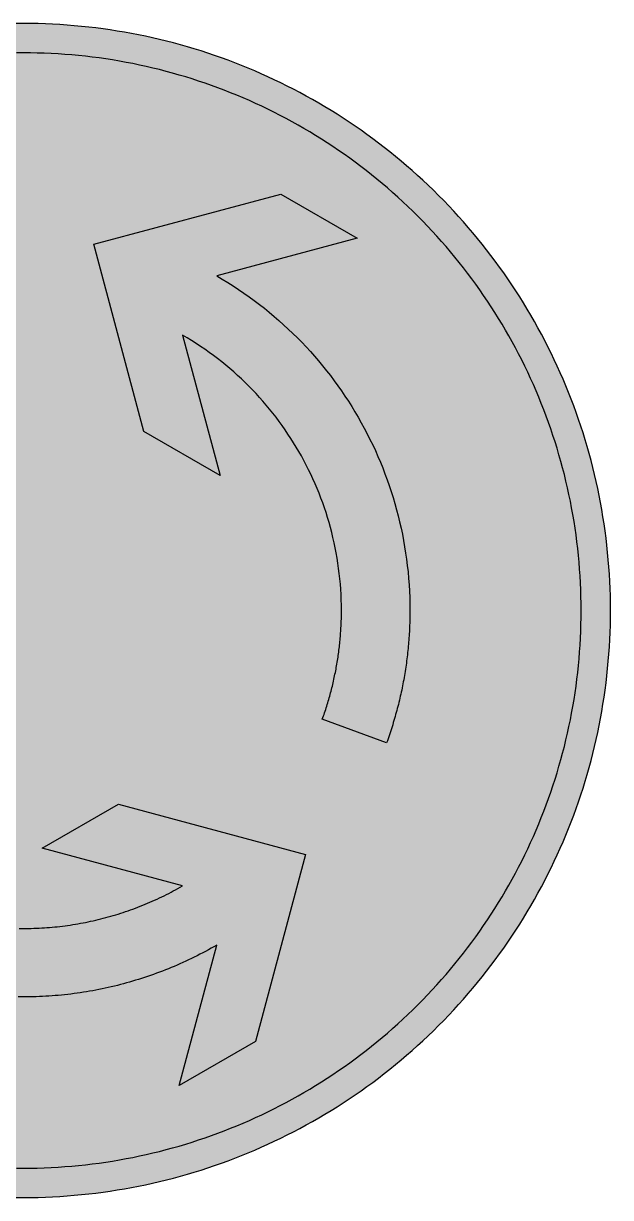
# Model space of a CAD drawing. Header units: millimetres. Extents: x 0 to 212, y 0 to 212.
# Drawn here: x 105.9 to 211.7, y 0.1 to 211.7 of the extents above; entities that cross this region are included whole.
import ezdxf

# ---------------------------------------------------------------- set-up
doc = ezdxf.new("R2010")
doc.units = ezdxf.units.MM

msp = doc.modelspace()

# ---------------------------------------------------------------- hatches: boundary and pattern name
for color, points in [(254, [(211.7189, 105.8869), (211.709, 107.2007), (211.6861, 108.5139), (211.6455, 109.8245), (211.5871, 111.1326), (211.5134, 112.4407), (211.4245, 113.7437), (211.3204, 115.0468), (211.201, 116.3447), (211.0638, 117.6426), (210.9114, 118.9355), (210.7413, 120.2258), (210.5584, 121.5136), (210.3577, 122.7988), (210.1418, 124.079), (209.9107, 125.3566), (209.6643, 126.6292), (209.4027, 127.8992), (209.1258, 129.1641), (208.8337, 130.4239), (208.5264, 131.6812), (208.2038, 132.936), (207.866, 134.1831), (207.5104, 135.4277), (207.1421, 136.6647), (206.7611, 137.8991), (206.3623, 139.1285), (205.9483, 140.3502), (205.5216, 141.5694), (205.0771, 142.781), (204.6199, 143.9901), (204.1474, 145.1915), (203.6623, 146.3853), (203.1619, 147.574), (202.6463, 148.7576), (202.1154, 149.9362), (201.5693, 151.1046), (201.0105, 152.2705), (200.439, 153.4262), (199.8523, 154.5768), (199.2503, 155.7198), (198.6356, 156.8577), (198.0057, 157.9855), (197.3605, 159.1081), (196.7052, 160.2232), (196.0321, 161.3281), (195.3489, 162.4279), (194.6504, 163.5176), (193.9366, 164.6022), (193.2102, 165.6766), (192.471, 166.7434), (191.7167, 167.8), (190.9521, 168.849), (190.1698, 169.8904), (189.3773, 170.9217), (188.5696, 171.9428), (187.7517, 172.9562), (186.9161, 173.9621), (186.0702, 174.9552), (185.2117, 175.9407), (184.338, 176.9161), (183.454, 177.8838), (182.5549, 178.8389), (181.643, 179.7837), (180.721, 180.7185), (179.7837, 181.643), (178.8389, 182.5549), (177.8838, 183.454), (176.9161, 184.338), (175.9407, 185.2117), (174.9552, 186.0702), (173.9621, 186.9161), (172.9562, 187.7492), (171.9428, 188.5696), (170.9217, 189.3773), (169.8904, 190.1698), (168.849, 190.9496), (167.8, 191.7167), (166.7408, 192.471), (165.6766, 193.2102), (164.6022, 193.9366), (163.5176, 194.6504), (162.4279, 195.3489), (161.3281, 196.0321), (160.2232, 196.7052), (159.1081, 197.3631), (157.9855, 198.0057), (156.8577, 198.6356), (155.7198, 199.2503), (154.5768, 199.8523), (153.4262, 200.439), (152.2705, 201.0131), (151.1046, 201.5719), (149.9362, 202.1154), (148.7576, 202.6463), (147.574, 203.1619), (146.3853, 203.6623), (145.1889, 204.15), (143.9875, 204.6199), (142.781, 205.0796), (141.5694, 205.5216), (140.3502, 205.9483), (139.1285, 206.3623), (137.8991, 206.7611), (136.6647, 207.1446), (135.4252, 207.5129), (134.1831, 207.866), (132.9334, 208.2038), (131.6812, 208.5264), (130.4239, 208.8337), (129.1641, 209.1284), (127.8966, 209.4052), (126.6292, 209.6668), (125.3541, 209.9132), (124.0765, 210.1444), (122.7963, 210.3603), (121.5136, 210.5584), (120.2258, 210.7438), (118.9355, 210.9114), (117.6401, 211.0638), (116.3447, 211.201), (115.0468, 211.3229), (113.7437, 211.4271), (112.4382, 211.516), (111.1326, 211.5896), (109.8245, 211.6455), (108.5113, 211.6861), (107.1982, 211.7115), (105.885, 211.7192), (104.5693, 211.7115), (103.2561, 211.6861), (101.9454, 211.6455), (100.6373, 211.5896), (99.3292, 211.516), (98.0262, 211.4271), (96.7232, 211.3229), (95.4253, 211.201), (94.1273, 211.0638), (92.8345, 210.9114), (91.5441, 210.7438), (90.2564, 210.5584), (88.9711, 210.3603), (87.691, 210.1444), (86.4133, 209.9132), (85.1408, 209.6668), (83.8708, 209.4052), (82.6059, 209.1284), (81.346, 208.8337), (80.0887, 208.5264), (78.834, 208.2038), (77.5868, 207.866), (76.3422, 207.5129), (75.1053, 207.1446), (73.8708, 206.7611), (72.6415, 206.3623), (71.4197, 205.9483), (70.2005, 205.5216), (68.9889, 205.0796), (67.7799, 204.6199), (66.5785, 204.15), (65.3847, 203.6623), (64.196, 203.1619), (63.0123, 202.6463), (61.8338, 202.1154), (60.6628, 201.5719), (59.4995, 201.0131), (58.3438, 200.439), (57.1932, 199.8523), (56.0502, 199.2503), (54.9123, 198.6356), (53.7845, 198.0057), (52.6618, 197.3631), (51.5468, 196.7052), (50.4419, 196.0321), (49.342, 195.3489), (48.2524, 194.6504), (47.1678, 193.9366), (46.0934, 193.2102), (45.0266, 192.471), (43.9699, 191.7167), (42.9209, 190.9496), (41.8795, 190.1698), (40.8483, 189.3773), (39.8272, 188.5696), (38.8137, 187.7492), (37.8079, 186.9161), (36.8148, 186.0702), (35.8292, 185.2117), (34.8539, 184.338), (33.8861, 183.454), (32.9311, 182.5549), (31.9862, 181.643), (31.049, 180.7185), (30.1269, 179.7837), (29.2151, 178.8389), (28.3159, 177.8838), (27.432, 176.9161), (26.5582, 175.9407), (25.6997, 174.9552), (24.8539, 173.9621), (24.0208, 172.9562), (23.2004, 171.9428), (22.3926, 170.9217), (21.6002, 169.8904), (20.8204, 168.849), (20.0533, 167.8), (19.2989, 166.7434), (18.5598, 165.6766), (17.8333, 164.6022), (17.1196, 163.5176), (16.4211, 162.4279), (15.7378, 161.3281), (15.0647, 160.2232), (14.4069, 159.1081), (13.7643, 157.9855), (13.1343, 156.8577), (12.5197, 155.7198), (11.9177, 154.5768), (11.3309, 153.4262), (10.7569, 152.2705), (10.1981, 151.1046), (9.6545, 149.9362), (9.1237, 148.7576), (8.6081, 147.574), (8.1077, 146.3853), (7.62, 145.1915), (7.1501, 143.9901), (6.6904, 142.781), (6.2484, 141.5694), (5.8217, 140.3502), (5.4077, 139.1285), (5.0089, 137.8991), (4.6253, 136.6647), (4.257, 135.4277), (3.904, 134.1831), (3.5662, 132.936), (3.2436, 131.6812), (2.9362, 130.4239), (2.6416, 129.1641), (2.3647, 127.8992), (2.1031, 126.6292), (1.8567, 125.3566), (1.6256, 124.079), (1.4097, 122.7988), (1.2116, 121.5136), (1.0262, 120.2258), (0.8585, 118.9355), (0.7061, 117.6426), (0.569, 116.3447), (0.447, 115.0468), (0.3429, 113.7437), (0.254, 112.4407), (0.1803, 111.1326), (0.1245, 109.8245), (0.0838, 108.5139), (0.0584, 107.2007), (0.0508, 105.885), (0.0584, 104.5718), (0.0838, 103.2586), (0.1245, 101.9454), (0.1803, 100.6373), (0.254, 99.3318), (0.3429, 98.0262), (0.447, 96.7232), (0.569, 95.4253), (0.7061, 94.1299), (0.8585, 92.8345), (1.0262, 91.5441), (1.2116, 90.2564), (1.4097, 88.9737), (1.6256, 87.6935), (1.8567, 86.4159), (2.1031, 85.1408), (2.3647, 83.8733), (2.6416, 82.6059), (2.9362, 81.346), (3.2436, 80.0887), (3.5662, 78.8365), (3.904, 77.5868), (4.257, 76.3448), (4.6253, 75.1053), (5.0089, 73.8708), (5.4077, 72.6415), (5.8217, 71.4197), (6.2484, 70.2005), (6.6904, 68.9889), (7.1501, 67.7824), (7.62, 66.581), (8.1077, 65.3847), (8.6081, 64.196), (9.1237, 63.0123), (9.6545, 61.8338), (10.1981, 60.6654), (10.7569, 59.4995), (11.3309, 58.3438), (11.9177, 57.1932), (12.5197, 56.0502), (13.1343, 54.9123), (13.7643, 53.7845), (14.4069, 52.6618), (15.0647, 51.5468), (15.7378, 50.4419), (16.4211, 49.342), (17.1196, 48.2524), (17.8333, 47.1678), (18.5598, 46.0934), (19.2989, 45.0291), (20.0533, 43.9699), (20.8204, 42.9209), (21.6002, 41.8795), (22.3926, 40.8483), (23.2004, 39.8272), (24.0208, 38.8137), (24.8539, 37.8079), (25.6997, 36.8148), (26.5582, 35.8292), (27.432, 34.8539), (28.3159, 33.8861), (29.2151, 32.9311), (30.1269, 31.9862), (31.049, 31.049), (31.9862, 30.1269), (32.9311, 29.2151), (33.8861, 28.3159), (34.8539, 27.432), (35.8292, 26.5582), (36.8148, 25.6997), (37.8079, 24.8539), (38.8137, 24.0182), (39.8272, 23.2004), (40.8483, 22.3926), (41.8795, 21.6002), (42.9209, 20.8178), (43.9699, 20.0533), (45.0266, 19.2989), (46.0934, 18.5598), (47.1678, 17.8333), (48.2524, 17.1196), (49.342, 16.4211), (50.4419, 15.7378), (51.5468, 15.0647), (52.6618, 14.4094), (53.7845, 13.7643), (54.9123, 13.1343), (56.0502, 12.5197), (57.1932, 11.9177), (58.3438, 11.3309), (59.4995, 10.7594), (60.6628, 10.2006), (61.8338, 9.6545), (63.0123, 9.1237), (64.196, 8.6081), (65.3847, 8.1077), (66.5785, 7.6225), (67.7799, 7.1501), (68.9889, 6.6929), (70.2005, 6.2484), (71.4197, 5.8217), (72.6415, 5.4077), (73.8708, 5.0089), (75.1053, 4.6279), (76.3422, 4.2596), (77.5868, 3.904), (78.834, 3.5662), (80.0887, 3.2436), (81.346, 2.9362), (82.6059, 2.6441), (83.8708, 2.3673), (85.1408, 2.1057), (86.4133, 1.8593), (87.691, 1.6281), (88.9711, 1.4122), (90.2564, 1.2116), (91.5441, 1.0287), (92.8345, 0.8585), (94.1273, 0.7061), (95.4253, 0.569), (96.7232, 0.4496), (98.0262, 0.3454), (99.3292, 0.2565), (100.6373, 0.1829), (101.9454, 0.1245), (103.2561, 0.0838), (104.5693, 0.061), (105.885, 0.0533), (107.1982, 0.061), (108.5113, 0.0838), (109.8245, 0.1245), (111.1326, 0.1829), (112.4382, 0.2565), (113.7437, 0.3454), (115.0468, 0.4496), (116.3447, 0.569), (117.6401, 0.7061), (118.9355, 0.8585), (120.2258, 1.0287), (121.5136, 1.2116), (122.7963, 1.4122), (124.0765, 1.6281), (125.3541, 1.8593), (126.6292, 2.1057), (127.8966, 2.3673), (129.1641, 2.6441), (130.4239, 2.9362), (131.6812, 3.2436), (132.9334, 3.5662), (134.1831, 3.904), (135.4252, 4.2596), (136.6647, 4.6279), (137.8991, 5.0089), (139.1285, 5.4077), (140.3502, 5.8217), (141.5694, 6.2484), (142.781, 6.6929), (143.9875, 7.1501), (145.1889, 7.6225), (146.3853, 8.1077), (147.574, 8.6081), (148.7576, 9.1237), (149.9362, 9.6545), (151.1046, 10.2006), (152.2705, 10.7594), (153.4262, 11.3309), (154.5768, 11.9177), (155.7198, 12.5197), (156.8577, 13.1343), (157.9855, 13.7643), (159.1081, 14.4094), (160.2232, 15.0647), (161.3281, 15.7378), (162.4279, 16.4211), (163.5176, 17.1196), (164.6022, 17.8333), (165.6766, 18.5598), (166.7408, 19.2989), (167.8, 20.0533), (168.849, 20.8178), (169.8904, 21.6002), (170.9217, 22.3926), (171.9428, 23.2004), (172.9562, 24.0182), (173.9621, 24.8539), (174.9552, 25.6997), (175.9407, 26.5582), (176.9161, 27.432), (177.8838, 28.3159), (178.8389, 29.2151), (179.7837, 30.1269), (180.721, 31.049), (181.643, 31.9862), (182.5549, 32.9311), (183.454, 33.8861), (184.338, 34.8539), (185.2117, 35.8292), (186.0702, 36.8148), (186.9161, 37.8079), (187.7517, 38.8137), (188.5696, 39.8272), (189.3773, 40.8483), (190.1698, 41.8795), (190.9521, 42.9209), (191.7167, 43.9699), (192.471, 45.0291), (193.2102, 46.0934), (193.9366, 47.1678), (194.6504, 48.2524), (195.3489, 49.342), (196.0321, 50.4419), (196.7052, 51.5468), (197.3605, 52.6618), (198.0057, 53.7845), (198.6356, 54.9123), (199.2503, 56.0502), (199.8523, 57.1932), (200.439, 58.3438), (201.0105, 59.4995), (201.5693, 60.6654), (202.1154, 61.8338), (202.6463, 63.0123), (203.1619, 64.196), (203.6623, 65.3847), (204.1474, 66.581), (204.6199, 67.7824), (205.0771, 68.9889), (205.5216, 70.2005), (205.9483, 71.4197), (206.3623, 72.6415), (206.7611, 73.8708), (207.1421, 75.1053), (207.5104, 76.3448), (207.866, 77.5868), (208.2038, 78.8365), (208.5264, 80.0887), (208.8337, 81.346), (209.1258, 82.6059), (209.4027, 83.8733), (209.6643, 85.1408), (209.9107, 86.4159), (210.1418, 87.6935), (210.3577, 88.9737), (210.5584, 90.2564), (210.7413, 91.5441), (210.9114, 92.8345), (211.0638, 94.1299), (211.201, 95.4253), (211.3204, 96.7232), (211.4245, 98.0262), (211.5134, 99.3318), (211.5871, 100.6373), (211.6455, 101.9454), (211.6861, 103.2586), (211.709, 104.5718), (211.7166, 105.885)]), (144, [(206.4272, 105.8869), (206.4182, 107.1347), (206.3953, 108.3818), (206.3572, 109.6264), (206.3013, 110.871), (206.2328, 112.1131), (206.1489, 113.3526), (206.0499, 114.5896), (205.933, 115.824), (205.8035, 117.0534), (205.6587, 118.2827), (205.4987, 119.5095), (205.3234, 120.7313), (205.1355, 121.953), (204.9297, 123.1697), (204.7113, 124.3813), (204.4776, 125.5928), (204.2287, 126.7968), (203.9645, 128.0008), (203.6877, 129.1971), (203.393, 130.3934), (203.0882, 131.5822), (202.7657, 132.7683), (202.4304, 133.9494), (202.0799, 135.1255), (201.7166, 136.2989), (201.3382, 137.4648), (200.9445, 138.6281), (200.5381, 139.7864), (200.119, 140.937), (199.6846, 142.0851), (199.2351, 143.2255), (198.7728, 144.3609), (198.2978, 145.4912), (197.8076, 146.6139), (197.3047, 147.734), (196.7865, 148.844), (196.2556, 149.9514), (195.7121, 151.0513), (195.1533, 152.1435), (194.5818, 153.2306), (193.9976, 154.3101), (193.4007, 155.382), (192.7885, 156.4462), (192.1637, 157.5054), (191.5262, 158.557), (190.8759, 159.6009), (190.2104, 160.6372), (189.5348, 161.6659), (188.8439, 162.687), (188.1429, 163.7005), (187.4266, 164.7038), (186.6976, 165.702), (185.9559, 166.69), (185.2041, 167.6705), (184.437, 168.6408), (183.6572, 169.6034), (182.8673, 170.5585), (182.0621, 171.5033), (181.2468, 172.4381), (180.4162, 173.3652), (179.5755, 174.2846), (178.722, 175.1914), (177.8559, 176.0906), (176.9796, 176.9796), (176.0906, 177.8559), (175.1914, 178.722), (174.2846, 179.5755), (173.3652, 180.4162), (172.4381, 181.2442), (171.5033, 182.0621), (170.5585, 182.8648), (169.6034, 183.6572), (168.6408, 184.437), (167.6705, 185.2041), (166.69, 185.9559), (165.702, 186.6976), (164.7038, 187.4266), (163.7005, 188.1429), (162.687, 188.8439), (161.6659, 189.5348), (160.6372, 190.2104), (159.6009, 190.8759), (158.557, 191.5262), (157.5054, 192.1637), (156.4462, 192.7885), (155.382, 193.4007), (154.3075, 193.9976), (153.228, 194.5818), (152.1435, 195.1533), (151.0487, 195.7121), (149.9514, 196.2556), (148.844, 196.7865), (147.734, 197.3047), (146.6139, 197.8076), (145.4912, 198.2978), (144.3609, 198.7728), (143.2255, 199.2351), (142.0825, 199.6846), (140.937, 200.119), (139.7838, 200.5406), (138.6281, 200.947), (137.4648, 201.3382), (136.2989, 201.7166), (135.1255, 202.0824), (133.9494, 202.4304), (132.7683, 202.7657), (131.5822, 203.0882), (130.3909, 203.3956), (129.1971, 203.6877), (127.9982, 203.9645), (126.7968, 204.2287), (125.5903, 204.4776), (124.3813, 204.7113), (123.1671, 204.9323), (121.9505, 205.1355), (120.7313, 205.326), (119.5095, 205.5012), (118.2827, 205.6613), (117.0534, 205.806), (115.8215, 205.9356), (114.587, 206.0499), (113.35, 206.1489), (112.1105, 206.2353), (110.871, 206.3039), (109.6264, 206.3572), (108.3818, 206.3953), (107.1347, 206.4207), (105.885, 206.4283), (104.6353, 206.4207), (103.3882, 206.3953), (102.1436, 206.3572), (100.899, 206.3039), (99.6569, 206.2353), (98.4174, 206.1489), (97.1804, 206.0499), (95.946, 205.9356), (94.7166, 205.806), (93.4872, 205.6613), (92.2604, 205.5012), (91.0387, 205.326), (89.8169, 205.1355), (88.6003, 204.9323), (87.3887, 204.7113), (86.1771, 204.4776), (84.9732, 204.2287), (83.7692, 203.9645), (82.5729, 203.6877), (81.3765, 203.3956), (80.1878, 203.0882), (79.0016, 202.7657), (77.8205, 202.4304), (76.6445, 202.0824), (75.471, 201.7166), (74.3052, 201.3382), (73.1418, 200.947), (71.9836, 200.5406), (70.833, 200.119), (69.6849, 199.6846), (68.5444, 199.2351), (67.4091, 198.7728), (66.2788, 198.2978), (65.1561, 197.8076), (64.0359, 197.3047), (62.926, 196.7865), (61.8185, 196.2556), (60.7187, 195.7121), (59.6265, 195.1533), (58.5394, 194.5818), (57.4599, 193.9976), (56.388, 193.4007), (55.3237, 192.7885), (54.2646, 192.1637), (53.213, 191.5262), (52.1691, 190.8759), (51.1327, 190.2104), (50.104, 189.5348), (49.083, 188.8439), (48.0695, 188.1429), (47.0662, 187.4266), (46.068, 186.6976), (45.0799, 185.9559), (44.0995, 185.2041), (43.1292, 184.437), (42.1665, 183.6572), (41.2115, 182.8648), (40.2666, 182.0621), (39.3319, 181.2442), (38.4048, 180.4162), (37.4853, 179.5755), (36.5785, 178.722), (35.6794, 177.8559), (34.7904, 176.9796), (33.9141, 176.0906), (33.0479, 175.1914), (32.1945, 174.2846), (31.3538, 173.3652), (30.5257, 172.4381), (29.7078, 171.5033), (28.9052, 170.5585), (28.1127, 169.6034), (27.3329, 168.6408), (26.5659, 167.6705), (25.814, 166.69), (25.0723, 165.702), (24.3434, 164.7038), (23.6271, 163.7005), (22.926, 162.687), (22.2352, 161.6659), (21.5595, 160.6372), (20.894, 159.6009), (20.2438, 158.557), (19.6063, 157.5054), (18.9814, 156.4462), (18.3693, 155.382), (17.7724, 154.3101), (17.1882, 153.2306), (16.6167, 152.1435), (16.0579, 151.0513), (15.5143, 149.9514), (14.9835, 148.844), (14.4653, 147.734), (13.9624, 146.6139), (13.4722, 145.4912), (12.9972, 144.3609), (12.5349, 143.2255), (12.0853, 142.0851), (11.651, 140.937), (11.2293, 139.7864), (10.8229, 138.6281), (10.4318, 137.4648), (10.0533, 136.2989), (9.6876, 135.1255), (9.3396, 133.9494), (9.0043, 132.7683), (8.6817, 131.5822), (8.3744, 130.3934), (8.0823, 129.1971), (7.8054, 128.0008), (7.5413, 126.7968), (7.2923, 125.5928), (7.0587, 124.3813), (6.8377, 123.1697), (6.6345, 121.953), (6.444, 120.7313), (6.2687, 119.5095), (6.1087, 118.2827), (5.9639, 117.0534), (5.8344, 115.824), (5.7201, 114.5896), (5.621, 113.3526), (5.5347, 112.1131), (5.4661, 110.871), (5.4127, 109.6264), (5.3746, 108.3818), (5.3492, 107.1347), (5.3416, 105.885), (5.3492, 104.6353), (5.3746, 103.3882), (5.4127, 102.1436), (5.4661, 100.899), (5.5347, 99.6594), (5.621, 98.4199), (5.7201, 97.1829), (5.8344, 95.9485), (5.9639, 94.7166), (6.1087, 93.4872), (6.2687, 92.2604), (6.444, 91.0387), (6.6345, 89.8195), (6.8377, 88.6028), (7.0587, 87.3887), (7.2923, 86.1797), (7.5413, 84.9732), (7.8054, 83.7717), (8.0823, 82.5729), (8.3744, 81.3791), (8.6817, 80.1878), (9.0043, 79.0016), (9.3396, 77.8205), (9.6876, 76.6445), (10.0533, 75.471), (10.4318, 74.3052), (10.8229, 73.1418), (11.2293, 71.9861), (11.651, 70.833), (12.0853, 69.6874), (12.5349, 68.5444), (12.9972, 67.4091), (13.4722, 66.2788), (13.9624, 65.1561), (14.4653, 64.0359), (14.9835, 62.926), (15.5143, 61.8185), (16.0579, 60.7212), (16.6167, 59.6265), (17.1882, 58.5419), (17.7724, 57.4624), (18.3693, 56.388), (18.9814, 55.3237), (19.6063, 54.2646), (20.2438, 53.213), (20.894, 52.1691), (21.5595, 51.1327), (22.2352, 50.104), (22.926, 49.083), (23.6271, 48.0695), (24.3434, 47.0662), (25.0723, 46.068), (25.814, 45.0799), (26.5659, 44.0995), (27.3329, 43.1292), (28.1127, 42.1665), (28.9052, 41.2115), (29.7078, 40.2666), (30.5257, 39.3319), (31.3538, 38.4048), (32.1945, 37.4853), (33.0479, 36.5785), (33.9141, 35.6794), (34.7904, 34.7904), (35.6794, 33.9141), (36.5785, 33.0479), (37.4853, 32.1945), (38.4048, 31.3538), (39.3319, 30.5232), (40.2666, 29.7078), (41.2115, 28.9027), (42.1665, 28.1127), (43.1292, 27.3329), (44.0995, 26.5659), (45.0799, 25.814), (46.068, 25.0723), (47.0662, 24.3434), (48.0695, 23.6271), (49.083, 22.926), (50.104, 22.2352), (51.1327, 21.5595), (52.1691, 20.894), (53.213, 20.2438), (54.2646, 19.6063), (55.3237, 18.9814), (56.388, 18.3693), (57.4599, 17.7724), (58.5394, 17.1882), (59.6265, 16.6167), (60.7187, 16.0579), (61.8185, 15.5143), (62.926, 14.9835), (64.0359, 14.4653), (65.1561, 13.9624), (66.2788, 13.4722), (67.4091, 12.9972), (68.5444, 12.5349), (69.6849, 12.0853), (70.833, 11.651), (71.9836, 11.2319), (73.1418, 10.8255), (74.3052, 10.4318), (75.471, 10.0533), (76.6445, 9.6901), (77.8205, 9.3396), (79.0016, 9.0043), (80.1878, 8.6817), (81.3765, 8.3769), (82.5729, 8.0823), (83.7692, 7.8054), (84.9732, 7.5413), (86.1771, 7.2923), (87.3887, 7.0587), (88.6003, 6.8402), (89.8169, 6.6345), (91.0387, 6.4465), (92.2604, 6.2713), (93.4872, 6.1112), (94.7166, 5.9665), (95.946, 5.8369), (97.1804, 5.7201), (98.4174, 5.621), (99.6569, 5.5372), (100.899, 5.4686), (102.1436, 5.4127), (103.3882, 5.3746), (104.6353, 5.3518), (105.885, 5.3442), (107.1347, 5.3518), (108.3818, 5.3746), (109.6264, 5.4127), (110.871, 5.4686), (112.1105, 5.5372), (113.35, 5.621), (114.587, 5.7201), (115.8215, 5.8369), (117.0534, 5.9665), (118.2827, 6.1112), (119.5095, 6.2713), (120.7313, 6.4465), (121.9505, 6.6345), (123.1671, 6.8402), (124.3813, 7.0587), (125.5903, 7.2923), (126.7968, 7.5413), (127.9982, 7.8054), (129.1971, 8.0823), (130.3909, 8.3769), (131.5822, 8.6817), (132.7683, 9.0043), (133.9494, 9.3396), (135.1255, 9.6901), (136.2989, 10.0533), (137.4648, 10.4318), (138.6281, 10.8255), (139.7838, 11.2319), (140.937, 11.651), (142.0825, 12.0853), (143.2255, 12.5349), (144.3609, 12.9972), (145.4912, 13.4722), (146.6139, 13.9624), (147.734, 14.4653), (148.844, 14.9835), (149.9514, 15.5143), (151.0487, 16.0579), (152.1435, 16.6167), (153.228, 17.1882), (154.3075, 17.7724), (155.382, 18.3693), (156.4462, 18.9814), (157.5054, 19.6063), (158.557, 20.2438), (159.6009, 20.894), (160.6372, 21.5595), (161.6659, 22.2352), (162.687, 22.926), (163.7005, 23.6271), (164.7038, 24.3434), (165.702, 25.0723), (166.69, 25.814), (167.6705, 26.5659), (168.6408, 27.3329), (169.6034, 28.1127), (170.5585, 28.9027), (171.5033, 29.7078), (172.4381, 30.5232), (173.3652, 31.3538), (174.2846, 32.1945), (175.1914, 33.0479), (176.0906, 33.9141), (176.9796, 34.7904), (177.8559, 35.6794), (178.722, 36.5785), (179.5755, 37.4853), (180.4162, 38.4048), (181.2468, 39.3319), (182.0621, 40.2666), (182.8673, 41.2115), (183.6572, 42.1665), (184.437, 43.1292), (185.2041, 44.0995), (185.9559, 45.0799), (186.6976, 46.068), (187.4266, 47.0662), (188.1429, 48.0695), (188.8439, 49.083), (189.5348, 50.104), (190.2104, 51.1327), (190.8759, 52.1691), (191.5262, 53.213), (192.1637, 54.2646), (192.7885, 55.3237), (193.4007, 56.388), (193.9976, 57.4624), (194.5818, 58.5419), (195.1533, 59.6265), (195.7121, 60.7212), (196.2556, 61.8185), (196.7865, 62.926), (197.3047, 64.0359), (197.8076, 65.1561), (198.2978, 66.2788), (198.7728, 67.4091), (199.2351, 68.5444), (199.6846, 69.6874), (200.119, 70.833), (200.5381, 71.9861), (200.9445, 73.1418), (201.3382, 74.3052), (201.7166, 75.471), (202.0799, 76.6445), (202.4304, 77.8205), (202.7657, 79.0016), (203.0882, 80.1878), (203.393, 81.3791), (203.6877, 82.5729), (203.9645, 83.7717), (204.2287, 84.9732), (204.4776, 86.1797), (204.7113, 87.3887), (204.9297, 88.6028), (205.1355, 89.8195), (205.3234, 91.0387), (205.4987, 92.2604), (205.6587, 93.4872), (205.8035, 94.7166), (205.933, 95.9485), (206.0499, 97.1829), (206.1489, 98.4199), (206.2328, 99.6594), (206.3013, 100.899), (206.3572, 102.1436), (206.3953, 103.3882), (206.4182, 104.6353), (206.4258, 105.885)]), (254, [(118.5415, 171.903), (152.2748, 180.9415), (166.0232, 173.004), (140.7224, 166.2257), (141.7244, 165.6334), (142.7175, 165.0263), (143.698, 164.4066), (144.6657, 163.769), (145.6207, 163.1188), (146.5631, 162.4533), (147.4902, 161.7726), (148.4071, 161.0792), (149.3114, 160.3705), (150.2004, 159.6492), (151.0767, 158.9151), (151.9403, 158.1683), (152.7912, 157.4063), (153.6268, 156.6316), (154.4498, 155.8442), (155.26, 155.0467), (156.0551, 154.2339), (156.8348, 153.4109), (157.6019, 152.5753), (158.3538, 151.7269), (159.0904, 150.8684), (159.8143, 149.9997), (160.5229, 149.1183), (161.2163, 148.2268), (161.8971, 147.3225), (162.56, 146.4107), (163.2102, 145.4861), (163.8427, 144.5539), (164.4625, 143.6091), (165.0644, 142.6566), (165.6512, 141.6939), (166.2227, 140.7211), (166.7789, 139.7406), (167.32, 138.75), (167.8432, 137.7518), (168.3512, 136.7434), (168.844, 135.73), (169.3189, 134.7038), (169.7761, 133.6726), (170.2206, 132.6337), (170.6448, 131.5872), (171.0538, 130.5331), (171.4449, 129.4714), (171.8208, 128.4021), (172.179, 127.3277), (172.5168, 126.2456), (172.8419, 125.1585), (173.1467, 124.0638), (173.4337, 122.9639), (173.703, 121.859), (173.957, 120.7465), (174.1907, 119.6315), (174.4066, 118.5088), (174.6047, 117.381), (174.785, 116.2507), (174.945, 115.1153), (175.0873, 113.9749), (175.2117, 112.8293), (175.3159, 111.6813), (175.4022, 110.5281), (175.4708, 109.3724), (175.5191, 108.2142), (175.547, 107.0508), (175.5572, 105.885), (175.5572, 105.504), (175.5546, 105.123), (175.5496, 104.742), (175.5419, 104.3635), (175.5318, 103.9825), (175.5216, 103.6015), (175.5064, 103.2205), (175.4911, 102.8421), (175.4734, 102.4611), (175.453, 102.0826), (175.4327, 101.7016), (175.4073, 101.3231), (175.3819, 100.9447), (175.354, 100.5637), (175.3235, 100.1852), (175.293, 99.8068), (175.2575, 99.4283), (175.2219, 99.0498), (175.1838, 98.6739), (175.1432, 98.2955), (175.1, 97.917), (175.0568, 97.5411), (175.0111, 97.1626), (174.9603, 96.7867), (174.912, 96.4108), (174.8587, 96.0349), (174.8028, 95.6589), (174.7469, 95.283), (174.6885, 94.9096), (174.6275, 94.5337), (174.564, 94.1603), (174.5005, 93.787), (174.432, 93.4136), (174.3634, 93.0402), (174.2923, 92.6668), (174.2186, 92.2934), (174.1449, 91.9226), (174.0662, 91.5492), (173.9875, 91.1784), (173.9062, 90.8075), (173.8249, 90.4367), (173.7385, 90.0684), (173.6522, 89.6976), (173.5633, 89.3293), (173.4718, 88.961), (173.3779, 88.5927), (173.2839, 88.2244), (173.1848, 87.8586), (173.0858, 87.4903), (172.9842, 87.1245), (172.8826, 86.7588), (172.7759, 86.393), (172.6692, 86.0298), (172.56, 85.664), (172.4482, 85.3008), (172.3339, 84.9376), (172.2196, 84.5769), (172.1028, 84.2137), (171.9834, 83.853), (171.8615, 83.4923), (171.737, 83.1317), (171.6126, 82.7735), (171.4856, 82.4128), (171.356, 82.0547), (159.7561, 86.2799), (159.86, 86.5734), (159.9667, 86.868), (160.0683, 87.1652), (160.1699, 87.4598), (160.2689, 87.757), (160.368, 88.0542), (160.4645, 88.3539), (160.5585, 88.6511), (160.6525, 88.9508), (160.7439, 89.248), (160.8353, 89.5477), (160.9217, 89.8474), (161.0081, 90.1497), (161.0944, 90.4494), (161.1782, 90.7517), (161.2595, 91.0539), (161.3383, 91.3562), (161.417, 91.6584), (161.4932, 91.9607), (161.5694, 92.263), (161.6431, 92.5678), (161.7142, 92.8726), (161.7853, 93.1748), (161.8539, 93.4796), (161.9199, 93.787), (161.9834, 94.0918), (162.0469, 94.3966), (162.1104, 94.7039), (162.1688, 95.0087), (162.2273, 95.316), (162.2857, 95.6234), (162.339, 95.9307), (162.3924, 96.2381), (162.4457, 96.5454), (162.494, 96.8553), (162.5422, 97.1626), (162.5905, 97.4725), (162.6362, 97.7798), (162.6794, 98.0897), (162.72, 98.3996), (162.7607, 98.7095), (162.7988, 99.0194), (162.8343, 99.3292), (162.8699, 99.6417), (162.9029, 99.9515), (162.9334, 100.2614), (162.9639, 100.5738), (162.9918, 100.8837), (163.0197, 101.1961), (163.0426, 101.5086), (163.0655, 101.8184), (163.0883, 102.1309), (163.1061, 102.4433), (163.1264, 102.7557), (163.1417, 103.0681), (163.1569, 103.3805), (163.1696, 103.693), (163.1798, 104.0054), (163.1899, 104.3203), (163.1975, 104.6328), (163.2026, 104.9452), (163.2077, 105.2601), (163.2102, 105.5726), (163.2102, 105.885), (163.2026, 106.8451), (163.1798, 107.8001), (163.1391, 108.7552), (163.0832, 109.7051), (163.0121, 110.6551), (162.9258, 111.6), (162.8242, 112.5398), (162.7073, 113.4796), (162.5752, 114.4143), (162.4254, 115.3439), (162.2628, 116.271), (162.085, 117.1956), (161.892, 118.1125), (161.6862, 119.0269), (161.4627, 119.9388), (161.2265, 120.843), (160.975, 121.7422), (160.7109, 122.6388), (160.4289, 123.5278), (160.1343, 124.4117), (159.827, 125.2906), (159.5044, 126.1643), (159.1691, 127.033), (158.8186, 127.8941), (158.4554, 128.7501), (158.0769, 129.5984), (157.6857, 130.4392), (157.2819, 131.2748), (156.8628, 132.1054), (156.4335, 132.9258), (155.989, 133.7412), (155.5318, 134.5489), (155.0594, 135.349), (154.5768, 136.1389), (154.0815, 136.9238), (153.5735, 137.701), (153.0502, 138.4681), (152.5168, 139.2276), (151.9707, 139.9794), (151.4119, 140.7236), (150.8404, 141.4577), (150.2588, 142.1816), (149.6619, 142.8979), (149.0548, 143.604), (148.4376, 144.2999), (147.8051, 144.9883), (147.1625, 145.6665), (146.5097, 146.3345), (145.8443, 146.9923), (145.1661, 147.6375), (144.4777, 148.275), (143.7792, 148.9024), (143.068, 149.5171), (142.3467, 150.1216), (141.6152, 150.716), (140.8709, 151.2976), (140.1191, 151.8691), (139.3546, 152.4279), (138.5773, 152.974), (137.7925, 153.51), (136.9974, 154.0332), (136.1897, 154.5463), (135.3744, 155.0441), (134.5463, 155.5318), (141.3288, 130.2325), (127.5803, 138.17)]), (254, [(156.7311, 61.9178), (147.6925, 28.1848), (133.9441, 20.2473), (140.7224, 45.5468), (140.2232, 45.2603), (139.7229, 44.9809), (139.2225, 44.704), (138.7196, 44.4322), (138.2141, 44.1655), (137.7061, 43.9014), (137.1956, 43.6448), (136.685, 43.3883), (136.1719, 43.1394), (135.6563, 42.893), (135.1407, 42.6517), (134.6225, 42.4129), (134.1018, 42.1818), (133.5786, 41.9532), (133.0554, 41.7271), (132.5296, 41.5087), (132.0013, 41.2928), (131.4729, 41.082), (130.9446, 40.8737), (130.4112, 40.6705), (129.8778, 40.4724), (129.3444, 40.2793), (128.8059, 40.0914), (128.27, 39.9059), (127.729, 39.7256), (127.1905, 39.5478), (126.6469, 39.3776), (126.1034, 39.21), (125.5598, 39.0474), (125.0137, 38.8899), (124.4651, 38.735), (123.9164, 38.5851), (123.3678, 38.4404), (122.8166, 38.3007), (122.2654, 38.166), (121.7117, 38.034), (121.158, 37.907), (120.6017, 37.785), (120.0455, 37.6657), (119.4892, 37.5539), (118.9304, 37.4447), (118.3716, 37.3405), (117.8128, 37.2415), (117.2515, 37.145), (116.6901, 37.0535), (116.1263, 36.9697), (115.5624, 36.8884), (114.9985, 36.8097), (114.4321, 36.7386), (113.8682, 36.67), (113.3018, 36.609), (112.7328, 36.5506), (112.1664, 36.4947), (111.5974, 36.4465), (111.0285, 36.4033), (110.4595, 36.3626), (109.888, 36.3271), (109.3165, 36.2966), (108.7476, 36.2712), (108.1761, 36.2509), (107.602, 36.2331), (107.0305, 36.2204), (106.4565, 36.2153), (105.885, 36.2128), (104.9198, 36.2179), (103.9571, 36.2382), (102.9945, 36.2712), (102.0369, 36.3195), (101.0793, 36.3779), (100.1243, 36.4515), (99.1718, 36.5354), (98.2218, 36.6344), (97.2744, 36.7462), (96.327, 36.8706), (95.3846, 37.0078), (94.4448, 37.1577), (93.5101, 37.3202), (92.5754, 37.4955), (91.6457, 37.6809), (90.7186, 37.8816), (89.7941, 38.0949), (88.8746, 38.321), (87.9577, 38.5572), (87.0458, 38.8061), (86.1365, 39.0677), (85.2322, 39.3421), (84.3331, 39.6291), (83.4365, 39.9263), (82.5449, 40.2361), (81.6585, 40.5587), (80.7771, 40.894), (79.8982, 41.2394), (79.027, 41.5976), (78.1583, 41.9659), (77.2973, 42.3469), (76.4388, 42.7406), (75.5879, 43.1444), (74.742, 43.5585), (73.9013, 43.9877), (73.0656, 44.4246), (72.2376, 44.8742), (71.4146, 45.3365), (70.5968, 45.8089), (69.7865, 46.2915), (68.9813, 46.7868), (68.1838, 47.2923), (67.3938, 47.8079), (66.609, 48.3362), (65.8317, 48.8747), (65.0596, 49.4233), (64.2976, 49.9847), (63.5406, 50.5562), (62.7913, 51.1378), (62.0497, 51.7296), (61.3156, 52.3316), (60.5892, 52.9438), (59.8703, 53.5686), (59.1591, 54.2011), (58.4556, 54.8462), (57.7621, 55.5015), (57.0738, 56.1645), (56.3956, 56.8401), (55.7276, 57.5259), (55.0672, 58.2193), (54.4144, 58.9255), (53.7718, 59.6392), (53.1368, 60.3656), (52.512, 61.0997), (61.9718, 69.0379), (62.484, 68.4327), (63.0072, 67.8358), (63.5356, 67.2465), (64.0715, 66.6674), (64.6151, 66.0959), (65.1662, 65.532), (65.725, 64.9757), (66.2889, 64.4296), (66.8604, 63.8912), (67.4395, 63.3603), (68.0237, 62.8396), (68.6156, 62.3265), (69.2125, 61.8211), (69.817, 61.3258), (70.4291, 60.8381), (71.0438, 60.3606), (71.6661, 59.8907), (72.296, 59.4309), (72.9285, 58.9788), (73.5686, 58.5343), (74.2137, 58.1), (74.8665, 57.6758), (75.5218, 57.2592), (76.1848, 56.8528), (76.8502, 56.454), (77.5233, 56.0654), (78.199, 55.687), (78.8822, 55.3161), (79.568, 54.9554), (80.2615, 54.6049), (80.9574, 54.262), (81.6585, 53.9293), (82.362, 53.6067), (83.0732, 53.2943), (83.787, 52.9895), (84.5033, 52.6948), (85.2272, 52.4104), (85.9511, 52.136), (86.6826, 51.8719), (87.4166, 51.6153), (88.1532, 51.3715), (88.8924, 51.1353), (89.6366, 50.9092), (90.3859, 50.6933), (91.1352, 50.4876), (91.8896, 50.2945), (92.6465, 50.1091), (93.406, 49.9339), (94.168, 49.7688), (94.935, 49.6138), (95.7021, 49.4716), (96.4743, 49.337), (97.2464, 49.2125), (98.0211, 49.1007), (98.7984, 48.9991), (99.5782, 48.9077), (100.3605, 48.8264), (101.1453, 48.7553), (101.9302, 48.6943), (102.7176, 48.6461), (103.5075, 48.608), (104.2975, 48.58), (105.09, 48.5648), (105.885, 48.5597), (106.3549, 48.5623), (106.8273, 48.5673), (107.2972, 48.5775), (107.7697, 48.5902), (108.2396, 48.608), (108.7095, 48.6283), (109.1794, 48.6537), (109.6467, 48.6842), (110.1166, 48.7147), (110.584, 48.7528), (111.0513, 48.7934), (111.5187, 48.8366), (111.9861, 48.8848), (112.4534, 48.9356), (112.9182, 48.9915), (113.3831, 49.0525), (113.8479, 49.116), (114.3102, 49.182), (114.775, 49.2531), (115.2373, 49.3268), (115.697, 49.4055), (116.1593, 49.4868), (116.619, 49.5732), (117.0788, 49.6621), (117.536, 49.7561), (117.9957, 49.8526), (118.4504, 49.9542), (118.9076, 50.0583), (119.3622, 50.165), (119.8169, 50.2768), (120.269, 50.3936), (120.7211, 50.513), (121.1732, 50.6349), (121.6228, 50.7619), (122.0724, 50.8914), (122.5194, 51.0261), (122.9665, 51.1632), (123.4135, 51.3055), (123.858, 51.4502), (124.3025, 51.5976), (124.7445, 51.75), (125.1864, 51.9049), (125.6259, 52.0649), (126.0653, 52.2275), (126.5022, 52.3951), (126.939, 52.5653), (127.3734, 52.738), (127.8077, 52.9158), (128.2395, 53.0962), (128.6713, 53.2816), (129.1006, 53.4695), (129.5298, 53.6626), (129.9566, 53.8582), (130.3807, 54.0563), (130.8049, 54.2595), (131.2266, 54.4652), (131.6482, 54.6735), (132.0673, 54.8869), (132.4839, 55.1028), (132.9004, 55.3237), (133.3144, 55.5473), (133.7259, 55.7733), (134.1374, 56.0045), (134.5463, 56.2381), (109.2496, 63.0188), (122.9981, 70.9563)])]:
    msp.add_hatch(color=color).paths.add_polyline_path(points)

# ---------------------------------------------------------------- linework, layer by layer
at = {"color": 254}
for points in [[(211.7189, 105.8869), (211.709, 107.2007), (211.6861, 108.5139), (211.6455, 109.8245), (211.5871, 111.1326), (211.5134, 112.4407), (211.4245, 113.7437), (211.3204, 115.0468), (211.201, 116.3447), (211.0638, 117.6426), (210.9114, 118.9355), (210.7413, 120.2258), (210.5584, 121.5136), (210.3577, 122.7988), (210.1418, 124.079), (209.9107, 125.3566), (209.6643, 126.6292), (209.4027, 127.8992), (209.1258, 129.1641), (208.8337, 130.4239), (208.5264, 131.6812), (208.2038, 132.936), (207.866, 134.1831), (207.5104, 135.4277), (207.1421, 136.6647), (206.7611, 137.8991), (206.3623, 139.1285), (205.9483, 140.3502), (205.5216, 141.5694), (205.0771, 142.781), (204.6199, 143.9901), (204.1474, 145.1915), (203.6623, 146.3853), (203.1619, 147.574), (202.6463, 148.7576), (202.1154, 149.9362), (201.5693, 151.1046), (201.0105, 152.2705), (200.439, 153.4262), (199.8523, 154.5768), (199.2503, 155.7198), (198.6356, 156.8577), (198.0057, 157.9855), (197.3605, 159.1081), (196.7052, 160.2232), (196.0321, 161.3281), (195.3489, 162.4279), (194.6504, 163.5176), (193.9366, 164.6022), (193.2102, 165.6766), (192.471, 166.7434), (191.7167, 167.8), (190.9521, 168.849), (190.1698, 169.8904), (189.3773, 170.9217), (188.5696, 171.9428), (187.7517, 172.9562), (186.9161, 173.9621), (186.0702, 174.9552), (185.2117, 175.9407), (184.338, 176.9161), (183.454, 177.8838), (182.5549, 178.8389), (181.643, 179.7837), (180.721, 180.7185), (179.7837, 181.643), (178.8389, 182.5549), (177.8838, 183.454), (176.9161, 184.338), (175.9407, 185.2117), (174.9552, 186.0702), (173.9621, 186.9161), (172.9562, 187.7492), (171.9428, 188.5696), (170.9217, 189.3773), (169.8904, 190.1698), (168.849, 190.9496), (167.8, 191.7167), (166.7408, 192.471), (165.6766, 193.2102), (164.6022, 193.9366), (163.5176, 194.6504), (162.4279, 195.3489), (161.3281, 196.0321), (160.2232, 196.7052), (159.1081, 197.3631), (157.9855, 198.0057), (156.8577, 198.6356), (155.7198, 199.2503), (154.5768, 199.8523), (153.4262, 200.439), (152.2705, 201.0131), (151.1046, 201.5719), (149.9362, 202.1154), (148.7576, 202.6463), (147.574, 203.1619), (146.3853, 203.6623), (145.1889, 204.15), (143.9875, 204.6199), (142.781, 205.0796), (141.5694, 205.5216), (140.3502, 205.9483), (139.1285, 206.3623), (137.8991, 206.7611), (136.6647, 207.1446), (135.4252, 207.5129), (134.1831, 207.866), (132.9334, 208.2038), (131.6812, 208.5264), (130.4239, 208.8337), (129.1641, 209.1284), (127.8966, 209.4052), (126.6292, 209.6668), (125.3541, 209.9132), (124.0765, 210.1444), (122.7963, 210.3603), (121.5136, 210.5584), (120.2258, 210.7438), (118.9355, 210.9114), (117.6401, 211.0638), (116.3447, 211.201), (115.0468, 211.3229), (113.7437, 211.4271), (112.4382, 211.516), (111.1326, 211.5896), (109.8245, 211.6455), (108.5113, 211.6861), (107.1982, 211.7115), (105.885, 211.7192), (104.5693, 211.7115)], [(118.5415, 171.903), (152.2748, 180.9415), (166.0232, 173.004), (140.7224, 166.2257), (141.7244, 165.6334), (142.7175, 165.0263), (143.698, 164.4066), (144.6657, 163.769), (145.6207, 163.1188), (146.5631, 162.4533), (147.4902, 161.7726), (148.4071, 161.0792), (149.3114, 160.3705), (150.2004, 159.6492), (151.0767, 158.9151), (151.9403, 158.1683), (152.7912, 157.4063), (153.6268, 156.6316), (154.4498, 155.8442), (155.26, 155.0467), (156.0551, 154.2339), (156.8348, 153.4109), (157.6019, 152.5753), (158.3538, 151.7269), (159.0904, 150.8684), (159.8143, 149.9997), (160.5229, 149.1183), (161.2163, 148.2268), (161.8971, 147.3225), (162.56, 146.4107), (163.2102, 145.4861), (163.8427, 144.5539), (164.4625, 143.6091), (165.0644, 142.6566), (165.6512, 141.6939), (166.2227, 140.7211), (166.7789, 139.7406), (167.32, 138.75), (167.8432, 137.7518), (168.3512, 136.7434), (168.844, 135.73), (169.3189, 134.7038), (169.7761, 133.6726), (170.2206, 132.6337), (170.6448, 131.5872), (171.0538, 130.5331), (171.4449, 129.4714), (171.8208, 128.4021), (172.179, 127.3277), (172.5168, 126.2456), (172.8419, 125.1585), (173.1467, 124.0638), (173.4337, 122.9639), (173.703, 121.859), (173.957, 120.7465), (174.1907, 119.6315), (174.4066, 118.5088), (174.6047, 117.381), (174.785, 116.2507), (174.945, 115.1153), (175.0873, 113.9749), (175.2117, 112.8293), (175.3159, 111.6813), (175.4022, 110.5281), (175.4708, 109.3724), (175.5191, 108.2142), (175.547, 107.0508), (175.5572, 105.885), (175.5572, 105.504), (175.5546, 105.123), (175.5496, 104.742), (175.5419, 104.3635), (175.5318, 103.9825), (175.5216, 103.6015), (175.5064, 103.2205), (175.4911, 102.8421), (175.4734, 102.4611), (175.453, 102.0826), (175.4327, 101.7016), (175.4073, 101.3231), (175.3819, 100.9447), (175.354, 100.5637), (175.3235, 100.1852), (175.293, 99.8068), (175.2575, 99.4283), (175.2219, 99.0498), (175.1838, 98.6739), (175.1432, 98.2955), (175.1, 97.917), (175.0568, 97.5411), (175.0111, 97.1626), (174.9603, 96.7867), (174.912, 96.4108), (174.8587, 96.0349), (174.8028, 95.6589), (174.7469, 95.283), (174.6885, 94.9096), (174.6275, 94.5337), (174.564, 94.1603), (174.5005, 93.787), (174.432, 93.4136), (174.3634, 93.0402), (174.2923, 92.6668), (174.2186, 92.2934), (174.1449, 91.9226), (174.0662, 91.5492), (173.9875, 91.1784), (173.9062, 90.8075), (173.8249, 90.4367), (173.7385, 90.0684), (173.6522, 89.6976), (173.5633, 89.3293), (173.4718, 88.961), (173.3779, 88.5927), (173.2839, 88.2244), (173.1848, 87.8586), (173.0858, 87.4903), (172.9842, 87.1245), (172.8826, 86.7588), (172.7759, 86.393), (172.6692, 86.0298), (172.56, 85.664), (172.4482, 85.3008), (172.3339, 84.9376), (172.2196, 84.5769), (172.1028, 84.2137), (171.9834, 83.853), (171.8615, 83.4923), (171.737, 83.1317), (171.6126, 82.7735), (171.4856, 82.4128), (171.356, 82.0547), (159.7561, 86.2799), (159.86, 86.5734), (159.9667, 86.868), (160.0683, 87.1652), (160.1699, 87.4598), (160.2689, 87.757), (160.368, 88.0542), (160.4645, 88.3539), (160.5585, 88.6511), (160.6525, 88.9508), (160.7439, 89.248), (160.8353, 89.5477), (160.9217, 89.8474), (161.0081, 90.1497), (161.0944, 90.4494), (161.1782, 90.7517), (161.2595, 91.0539), (161.3383, 91.3562), (161.417, 91.6584), (161.4932, 91.9607), (161.5694, 92.263), (161.6431, 92.5678), (161.7142, 92.8726), (161.7853, 93.1748), (161.8539, 93.4796), (161.9199, 93.787), (161.9834, 94.0918), (162.0469, 94.3966), (162.1104, 94.7039), (162.1688, 95.0087), (162.2273, 95.316), (162.2857, 95.6234), (162.339, 95.9307), (162.3924, 96.2381), (162.4457, 96.5454), (162.494, 96.8553), (162.5422, 97.1626), (162.5905, 97.4725), (162.6362, 97.7798), (162.6794, 98.0897), (162.72, 98.3996), (162.7607, 98.7095), (162.7988, 99.0194), (162.8343, 99.3292), (162.8699, 99.6417), (162.9029, 99.9515), (162.9334, 100.2614), (162.9639, 100.5738), (162.9918, 100.8837), (163.0197, 101.1961), (163.0426, 101.5086), (163.0655, 101.8184), (163.0883, 102.1309), (163.1061, 102.4433), (163.1264, 102.7557), (163.1417, 103.0681), (163.1569, 103.3805), (163.1696, 103.693), (163.1798, 104.0054), (163.1899, 104.3203), (163.1975, 104.6328), (163.2026, 104.9452), (163.2077, 105.2601), (163.2102, 105.5726), (163.2102, 105.885), (163.2026, 106.8451), (163.1798, 107.8001), (163.1391, 108.7552), (163.0832, 109.7051), (163.0121, 110.6551), (162.9258, 111.6), (162.8242, 112.5398), (162.7073, 113.4796), (162.5752, 114.4143), (162.4254, 115.3439), (162.2628, 116.271), (162.085, 117.1956), (161.892, 118.1125), (161.6862, 119.0269), (161.4627, 119.9388), (161.2265, 120.843), (160.975, 121.7422), (160.7109, 122.6388), (160.4289, 123.5278), (160.1343, 124.4117), (159.827, 125.2906), (159.5044, 126.1643), (159.1691, 127.033), (158.8186, 127.8941), (158.4554, 128.7501), (158.0769, 129.5984), (157.6857, 130.4392), (157.2819, 131.2748), (156.8628, 132.1054), (156.4335, 132.9258), (155.989, 133.7412), (155.5318, 134.5489), (155.0594, 135.349), (154.5768, 136.1389), (154.0815, 136.9238), (153.5735, 137.701), (153.0502, 138.4681), (152.5168, 139.2276), (151.9707, 139.9794), (151.4119, 140.7236), (150.8404, 141.4577), (150.2588, 142.1816), (149.6619, 142.8979), (149.0548, 143.604), (148.4376, 144.2999), (147.8051, 144.9883), (147.1625, 145.6665), (146.5097, 146.3345), (145.8443, 146.9923), (145.1661, 147.6375), (144.4777, 148.275), (143.7792, 148.9024), (143.068, 149.5171), (142.3467, 150.1216), (141.6152, 150.716), (140.8709, 151.2976), (140.1191, 151.8691), (139.3546, 152.4279), (138.5773, 152.974), (137.7925, 153.51), (136.9974, 154.0332), (136.1897, 154.5463), (135.3744, 155.0441), (134.5463, 155.5318), (141.3288, 130.2325), (127.5803, 138.17), (118.5415, 171.903)], [(104.5693, 0.061), (105.885, 0.0533), (107.1982, 0.061), (108.5113, 0.0838), (109.8245, 0.1245), (111.1326, 0.1829), (112.4382, 0.2565), (113.7437, 0.3454), (115.0468, 0.4496), (116.3447, 0.569), (117.6401, 0.7061), (118.9355, 0.8585), (120.2258, 1.0287), (121.5136, 1.2116), (122.7963, 1.4122), (124.0765, 1.6281), (125.3541, 1.8593), (126.6292, 2.1057), (127.8966, 2.3673), (129.1641, 2.6441), (130.4239, 2.9362), (131.6812, 3.2436), (132.9334, 3.5662), (134.1831, 3.904), (135.4252, 4.2596), (136.6647, 4.6279), (137.8991, 5.0089), (139.1285, 5.4077), (140.3502, 5.8217), (141.5694, 6.2484), (142.781, 6.6929), (143.9875, 7.1501), (145.1889, 7.6225), (146.3853, 8.1077), (147.574, 8.6081), (148.7576, 9.1237), (149.9362, 9.6545), (151.1046, 10.2006), (152.2705, 10.7594), (153.4262, 11.3309), (154.5768, 11.9177), (155.7198, 12.5197), (156.8577, 13.1343), (157.9855, 13.7643), (159.1081, 14.4094), (160.2232, 15.0647), (161.3281, 15.7378), (162.4279, 16.4211), (163.5176, 17.1196), (164.6022, 17.8333), (165.6766, 18.5598), (166.7408, 19.2989), (167.8, 20.0533), (168.849, 20.8178), (169.8904, 21.6002), (170.9217, 22.3926), (171.9428, 23.2004), (172.9562, 24.0182), (173.9621, 24.8539), (174.9552, 25.6997), (175.9407, 26.5582), (176.9161, 27.432), (177.8838, 28.3159), (178.8389, 29.2151), (179.7837, 30.1269), (180.721, 31.049), (181.643, 31.9862), (182.5549, 32.9311), (183.454, 33.8861), (184.338, 34.8539), (185.2117, 35.8292), (186.0702, 36.8148), (186.9161, 37.8079), (187.7517, 38.8137), (188.5696, 39.8272), (189.3773, 40.8483), (190.1698, 41.8795), (190.9521, 42.9209), (191.7167, 43.9699), (192.471, 45.0291), (193.2102, 46.0934), (193.9366, 47.1678), (194.6504, 48.2524), (195.3489, 49.342), (196.0321, 50.4419), (196.7052, 51.5468), (197.3605, 52.6618), (198.0057, 53.7845), (198.6356, 54.9123), (199.2503, 56.0502), (199.8523, 57.1932), (200.439, 58.3438), (201.0105, 59.4995), (201.5693, 60.6654), (202.1154, 61.8338), (202.6463, 63.0123), (203.1619, 64.196), (203.6623, 65.3847), (204.1474, 66.581), (204.6199, 67.7824), (205.0771, 68.9889), (205.5216, 70.2005), (205.9483, 71.4197), (206.3623, 72.6415), (206.7611, 73.8708), (207.1421, 75.1053), (207.5104, 76.3448), (207.866, 77.5868), (208.2038, 78.8365), (208.5264, 80.0887), (208.8337, 81.346), (209.1258, 82.6059), (209.4027, 83.8733), (209.6643, 85.1408), (209.9107, 86.4159), (210.1418, 87.6935), (210.3577, 88.9737), (210.5584, 90.2564), (210.7413, 91.5441), (210.9114, 92.8345), (211.0638, 94.1299), (211.201, 95.4253), (211.3204, 96.7232), (211.4245, 98.0262), (211.5134, 99.3318), (211.5871, 100.6373), (211.6455, 101.9454), (211.6861, 103.2586), (211.709, 104.5718), (211.7166, 105.885), (211.7189, 105.8869)], [(105.09, 48.5648), (105.885, 48.5597), (106.3549, 48.5623), (106.8273, 48.5673), (107.2972, 48.5775), (107.7697, 48.5902), (108.2396, 48.608), (108.7095, 48.6283), (109.1794, 48.6537), (109.6467, 48.6842), (110.1166, 48.7147), (110.584, 48.7528), (111.0513, 48.7934), (111.5187, 48.8366), (111.9861, 48.8848), (112.4534, 48.9356), (112.9182, 48.9915), (113.3831, 49.0525), (113.8479, 49.116), (114.3102, 49.182), (114.775, 49.2531), (115.2373, 49.3268), (115.697, 49.4055), (116.1593, 49.4868), (116.619, 49.5732), (117.0788, 49.6621), (117.536, 49.7561), (117.9957, 49.8526), (118.4504, 49.9542), (118.9076, 50.0583), (119.3622, 50.165), (119.8169, 50.2768), (120.269, 50.3936), (120.7211, 50.513), (121.1732, 50.6349), (121.6228, 50.7619), (122.0724, 50.8914), (122.5194, 51.0261), (122.9665, 51.1632), (123.4135, 51.3055), (123.858, 51.4502), (124.3025, 51.5976), (124.7445, 51.75), (125.1864, 51.9049), (125.6259, 52.0649), (126.0653, 52.2275), (126.5022, 52.3951), (126.939, 52.5653), (127.3734, 52.738), (127.8077, 52.9158), (128.2395, 53.0962), (128.6713, 53.2816), (129.1006, 53.4695), (129.5298, 53.6626), (129.9566, 53.8582), (130.3807, 54.0563), (130.8049, 54.2595), (131.2266, 54.4652), (131.6482, 54.6735), (132.0673, 54.8869), (132.4839, 55.1028), (132.9004, 55.3237), (133.3144, 55.5473), (133.7259, 55.7733), (134.1374, 56.0045), (134.5463, 56.2381), (109.2496, 63.0188), (122.9981, 70.9563), (156.7311, 61.9178)], [(156.7311, 61.9178), (147.6925, 28.1848), (133.9441, 20.2473), (140.7224, 45.5468), (140.2232, 45.2603), (139.7229, 44.9809), (139.2225, 44.704), (138.7196, 44.4322), (138.2141, 44.1655), (137.7061, 43.9014), (137.1956, 43.6448), (136.685, 43.3883), (136.1719, 43.1394), (135.6563, 42.893), (135.1407, 42.6517), (134.6225, 42.4129), (134.1018, 42.1818), (133.5786, 41.9532), (133.0554, 41.7271), (132.5296, 41.5087), (132.0013, 41.2928), (131.4729, 41.082), (130.9446, 40.8737), (130.4112, 40.6705), (129.8778, 40.4724), (129.3444, 40.2793), (128.8059, 40.0914), (128.27, 39.9059), (127.729, 39.7256), (127.1905, 39.5478), (126.6469, 39.3776), (126.1034, 39.21), (125.5598, 39.0474), (125.0137, 38.8899), (124.4651, 38.735), (123.9164, 38.5851), (123.3678, 38.4404), (122.8166, 38.3007), (122.2654, 38.166), (121.7117, 38.034), (121.158, 37.907), (120.6017, 37.785), (120.0455, 37.6657), (119.4892, 37.5539), (118.9304, 37.4447), (118.3716, 37.3405), (117.8128, 37.2415), (117.2515, 37.145), (116.6901, 37.0535), (116.1263, 36.9697), (115.5624, 36.8884), (114.9985, 36.8097), (114.4321, 36.7386), (113.8682, 36.67), (113.3018, 36.609), (112.7328, 36.5506), (112.1664, 36.4947), (111.5974, 36.4465), (111.0285, 36.4033), (110.4595, 36.3626), (109.888, 36.3271), (109.3165, 36.2966), (108.7476, 36.2712), (108.1761, 36.2509), (107.602, 36.2331), (107.0305, 36.2204), (106.4565, 36.2153), (105.885, 36.2128), (104.9198, 36.2179)]]:
    msp.add_lwpolyline(points, dxfattribs=at)
at = {"color": 144}
for points in [[(206.4272, 105.8869), (206.4182, 107.1347), (206.3953, 108.3818), (206.3572, 109.6264), (206.3013, 110.871), (206.2328, 112.1131), (206.1489, 113.3526), (206.0499, 114.5896), (205.933, 115.824), (205.8035, 117.0534), (205.6587, 118.2827), (205.4987, 119.5095), (205.3234, 120.7313), (205.1355, 121.953), (204.9297, 123.1697), (204.7113, 124.3813), (204.4776, 125.5928), (204.2287, 126.7968), (203.9645, 128.0008), (203.6877, 129.1971), (203.393, 130.3934), (203.0882, 131.5822), (202.7657, 132.7683), (202.4304, 133.9494), (202.0799, 135.1255), (201.7166, 136.2989), (201.3382, 137.4648), (200.9445, 138.6281), (200.5381, 139.7864), (200.119, 140.937), (199.6846, 142.0851), (199.2351, 143.2255), (198.7728, 144.3609), (198.2978, 145.4912), (197.8076, 146.6139), (197.3047, 147.734), (196.7865, 148.844), (196.2556, 149.9514), (195.7121, 151.0513), (195.1533, 152.1435), (194.5818, 153.2306), (193.9976, 154.3101), (193.4007, 155.382), (192.7885, 156.4462), (192.1637, 157.5054), (191.5262, 158.557), (190.8759, 159.6009), (190.2104, 160.6372), (189.5348, 161.6659), (188.8439, 162.687), (188.1429, 163.7005), (187.4266, 164.7038), (186.6976, 165.702), (185.9559, 166.69), (185.2041, 167.6705), (184.437, 168.6408), (183.6572, 169.6034), (182.8673, 170.5585), (182.0621, 171.5033), (181.2468, 172.4381), (180.4162, 173.3652), (179.5755, 174.2846), (178.722, 175.1914), (177.8559, 176.0906), (176.9796, 176.9796), (176.0906, 177.8559), (175.1914, 178.722), (174.2846, 179.5755), (173.3652, 180.4162), (172.4381, 181.2442), (171.5033, 182.0621), (170.5585, 182.8648), (169.6034, 183.6572), (168.6408, 184.437), (167.6705, 185.2041), (166.69, 185.9559), (165.702, 186.6976), (164.7038, 187.4266), (163.7005, 188.1429), (162.687, 188.8439), (161.6659, 189.5348), (160.6372, 190.2104), (159.6009, 190.8759), (158.557, 191.5262), (157.5054, 192.1637), (156.4462, 192.7885), (155.382, 193.4007), (154.3075, 193.9976), (153.228, 194.5818), (152.1435, 195.1533), (151.0487, 195.7121), (149.9514, 196.2556), (148.844, 196.7865), (147.734, 197.3047), (146.6139, 197.8076), (145.4912, 198.2978), (144.3609, 198.7728), (143.2255, 199.2351), (142.0825, 199.6846), (140.937, 200.119), (139.7838, 200.5406), (138.6281, 200.947), (137.4648, 201.3382), (136.2989, 201.7166), (135.1255, 202.0824), (133.9494, 202.4304), (132.7683, 202.7657), (131.5822, 203.0882), (130.3909, 203.3956), (129.1971, 203.6877), (127.9982, 203.9645), (126.7968, 204.2287), (125.5903, 204.4776), (124.3813, 204.7113), (123.1671, 204.9323), (121.9505, 205.1355), (120.7313, 205.326), (119.5095, 205.5012), (118.2827, 205.6613), (117.0534, 205.806), (115.8215, 205.9356), (114.587, 206.0499), (113.35, 206.1489), (112.1105, 206.2353), (110.871, 206.3039), (109.6264, 206.3572), (108.3818, 206.3953), (107.1347, 206.4207), (105.885, 206.4283), (104.6353, 206.4207)], [(104.6353, 5.3518), (105.885, 5.3442), (107.1347, 5.3518), (108.3818, 5.3746), (109.6264, 5.4127), (110.871, 5.4686), (112.1105, 5.5372), (113.35, 5.621), (114.587, 5.7201), (115.8215, 5.8369), (117.0534, 5.9665), (118.2827, 6.1112), (119.5095, 6.2713), (120.7313, 6.4465), (121.9505, 6.6345), (123.1671, 6.8402), (124.3813, 7.0587), (125.5903, 7.2923), (126.7968, 7.5413), (127.9982, 7.8054), (129.1971, 8.0823), (130.3909, 8.3769), (131.5822, 8.6817), (132.7683, 9.0043), (133.9494, 9.3396), (135.1255, 9.6901), (136.2989, 10.0533), (137.4648, 10.4318), (138.6281, 10.8255), (139.7838, 11.2319), (140.937, 11.651), (142.0825, 12.0853), (143.2255, 12.5349), (144.3609, 12.9972), (145.4912, 13.4722), (146.6139, 13.9624), (147.734, 14.4653), (148.844, 14.9835), (149.9514, 15.5143), (151.0487, 16.0579), (152.1435, 16.6167), (153.228, 17.1882), (154.3075, 17.7724), (155.382, 18.3693), (156.4462, 18.9814), (157.5054, 19.6063), (158.557, 20.2438), (159.6009, 20.894), (160.6372, 21.5595), (161.6659, 22.2352), (162.687, 22.926), (163.7005, 23.6271), (164.7038, 24.3434), (165.702, 25.0723), (166.69, 25.814), (167.6705, 26.5659), (168.6408, 27.3329), (169.6034, 28.1127), (170.5585, 28.9027), (171.5033, 29.7078), (172.4381, 30.5232), (173.3652, 31.3538), (174.2846, 32.1945), (175.1914, 33.0479), (176.0906, 33.9141), (176.9796, 34.7904), (177.8559, 35.6794), (178.722, 36.5785), (179.5755, 37.4853), (180.4162, 38.4048), (181.2468, 39.3319), (182.0621, 40.2666), (182.8673, 41.2115), (183.6572, 42.1665), (184.437, 43.1292), (185.2041, 44.0995), (185.9559, 45.0799), (186.6976, 46.068), (187.4266, 47.0662), (188.1429, 48.0695), (188.8439, 49.083), (189.5348, 50.104), (190.2104, 51.1327), (190.8759, 52.1691), (191.5262, 53.213), (192.1637, 54.2646), (192.7885, 55.3237), (193.4007, 56.388), (193.9976, 57.4624), (194.5818, 58.5419), (195.1533, 59.6265), (195.7121, 60.7212), (196.2556, 61.8185), (196.7865, 62.926), (197.3047, 64.0359), (197.8076, 65.1561), (198.2978, 66.2788), (198.7728, 67.4091), (199.2351, 68.5444), (199.6846, 69.6874), (200.119, 70.833), (200.5381, 71.9861), (200.9445, 73.1418), (201.3382, 74.3052), (201.7166, 75.471), (202.0799, 76.6445), (202.4304, 77.8205), (202.7657, 79.0016), (203.0882, 80.1878), (203.393, 81.3791), (203.6877, 82.5729), (203.9645, 83.7717), (204.2287, 84.9732), (204.4776, 86.1797), (204.7113, 87.3887), (204.9297, 88.6028), (205.1355, 89.8195), (205.3234, 91.0387), (205.4987, 92.2604), (205.6587, 93.4872), (205.8035, 94.7166), (205.933, 95.9485), (206.0499, 97.1829), (206.1489, 98.4199), (206.2328, 99.6594), (206.3013, 100.899), (206.3572, 102.1436), (206.3953, 103.3882), (206.4182, 104.6353), (206.4258, 105.885), (206.4272, 105.8869)]]:
    msp.add_lwpolyline(points, dxfattribs=at)

doc.saveas('drawing.dxf')
